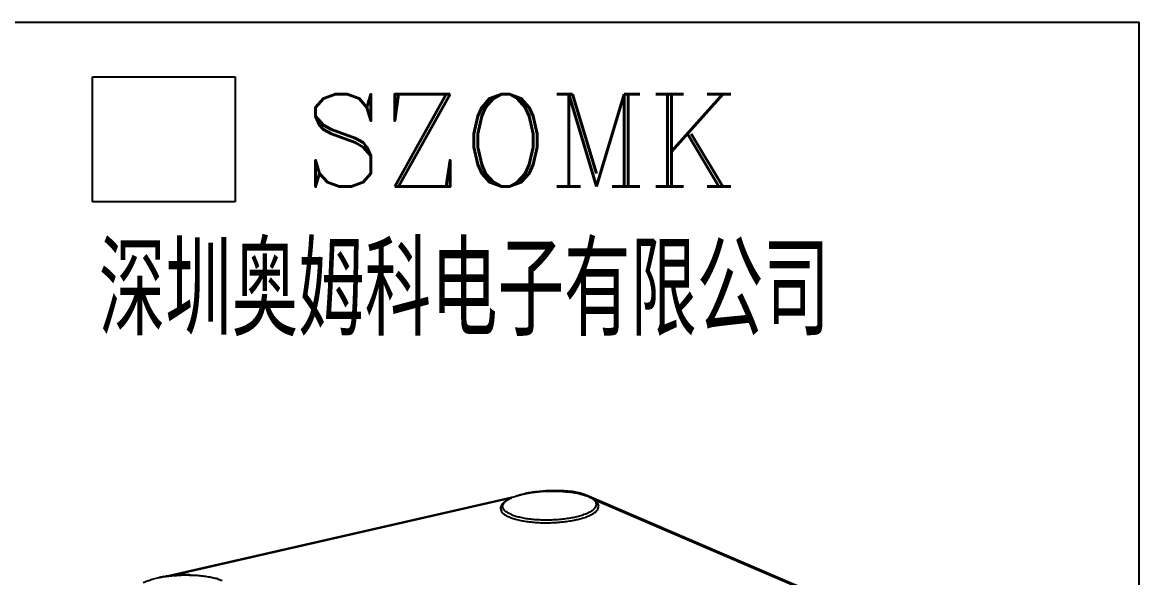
# Model space of a CAD drawing. Header units: millimetres. Extents: x 1034 to 1636, y -2154 to -1937.
# Drawn here: x 1159.8 to 1280.8, y -1999.1 to -1939 of the extents above; entities that cross this region are included whole.
import ezdxf

# ---------------------------------------------------------------- set-up
doc = ezdxf.new("R2010")
doc.units = ezdxf.units.MM
doc.linetypes.add('DIVIDE', pattern=[31.75, 12.7, -6.35, 0, -6.35, 0, -6.35])
doc.styles.add('ROMANC', font='romanc.shx', dxfattribs={"bigfont": 'gbcbig.shx'})
picture_1 = doc.add_image_def('image1.png', size_in_pixel=(283, 248))

# ---------------------------------------------------------------- blocks, each defined once
blk = doc.blocks.new('*u2')
at = {"color": 7}
for p, q in [((-3.54, 43.76), (-3.53, 43.76)), ((-5.22, 43.34), (-42.85, 34.72)), ((-5.62, 43.18), (-42.25, 34.79)), ((2.62, 43.42), (2.63, 43.42)), ((2.63, 43.43), (2.63, 43.43)), ((45.29, 25.18), (2.64, 43.47)), ((2.64, 43.47), (2.64, 43.47)), ((42.92, 26.05), (3.5, 42.95))]:
    blk.add_line(p, q, dxfattribs=at)
blk.add_lwpolyline([(2.64, 43.47), (1.94, 43.71), (1.07, 43.89), (0.14, 43.99), (-0.83, 44.02), (-1.8, 43.98), (-2.76, 43.88), (-2.94, 43.84)], dxfattribs=at)
for centre, radius, start, end in [((-1.77, 32.6), 11.3, 101.248, 101.8117), ((-1.6, 31.75), 12.17, 99.1542, 101.2278), ((-1.4, 30.51), 13.42, 98.3261, 99.1485), ((-1.29, 29.75), 14.2, 96.5884, 98.3159), ((-1.18, 28.78), 15.17, 95.7037, 96.5933), ((-1.12, 28.24), 15.71, 94.1253, 95.6987), ((-1.08, 27.65), 16.3, 93.2501, 94.1274), ((-1.07, 27.44), 16.51, 91.6718, 93.2489), ((-1.06, 27.3), 16.66, 90.8677, 91.6725), ((-1.07, 27.49), 16.46, 89.0613, 90.8716), ((-1.06, 27.77), 16.18, 88.4727, 89.0578), ((1.05, 39.14), 4.57, 67.5762, 69.767), ((1.14, 39.52), 4.17, 66.8168, 69.2166), ((1.18, 39.48), 4.21, 66.7911, 67.5547), ((1.3, 39.89), 3.77, 65.9578, 66.7946), ((-5.8, 42.38), 0.727, 212.0034, 212.9287), ((-1, 52.13), 11.55, 281.3089, 282.0595), ((-41.45, 23.5), 11.3, 101.248, 101.8117), ((-41.28, 22.65), 12.18, 99.1345, 101.2274), ((-41.08, 21.41), 13.42, 98.3261, 99.1485), ((-40.97, 20.65), 14.2, 96.5884, 98.3159), ((-40.86, 19.68), 15.17, 95.7037, 96.5933), ((-40.81, 19.15), 15.71, 94.1253, 95.6987), ((-40.76, 18.56), 16.3, 93.2501, 94.1274), ((-40.75, 18.35), 16.51, 91.6718, 93.2489), ((-40.75, 18.2), 16.66, 90.8677, 91.6725), ((-40.75, 18.4), 16.46, 89.0613, 90.8716), ((-40.75, 18.67), 16.18, 88.4727, 89.0578)]:
    blk.add_arc(centre, radius, start, end, dxfattribs=at)
for points, start_tangent, end_tangent in [([(-6.71, 42.05), (-6.66, 42.3), (-6.52, 42.55), (-6.28, 42.79), (-5.94, 43.02), (-5.53, 43.23), (-5.05, 43.41), (-4.52, 43.56), (-3.93, 43.69), (-3.54, 43.76)], (0.050647, 0.998717), (0.987281, 0.158987)), ([(-6.41, 42), (-6.49, 42.21), (-6.48, 42.42), (-6.38, 42.63), (-6.18, 42.84), (-5.89, 43.04), (-5.52, 43.23), (-5.07, 43.4), (-4.56, 43.55), (-4.08, 43.66)], (-0.529948, 0.84803), (0.978811, 0.204766)), ([(-3.54, 43.76), (-3.31, 43.8), (-2.66, 43.88), (-1.98, 43.93), (-1.3, 43.95), (-0.62, 43.95), (0.05, 43.91), (0.69, 43.85), (1.3, 43.77), (1.87, 43.65), (2.38, 43.51), (2.63, 43.43)], (0.987281, 0.158987), (0.93829, -0.34585)), ([(1.46, 43.74), (1.11, 43.81), (0.42, 43.91), (-0.33, 43.96), (-1.11, 43.97), (-1.59, 43.95)], (-0.974222, 0.225592), (-0.998198, -0.06)), ([(-0.63, 43.95), (0.04, 43.91), (0.69, 43.85), (1.3, 43.77), (1.86, 43.65), (2.36, 43.52), (2.62, 43.42)], (0.999645, -0.026661), (0.934911, -0.354881)), ([(2.39, 43.52), (2.48, 43.51), (2.64, 43.47)], (0.999997, -0.002321), (0.919453, -0.3932)), ([(2.84, 43.34), (3.2, 43.16), (3.5, 42.96), (3.71, 42.74), (3.83, 42.52), (3.89, 42.3)], (0.919057, -0.394124), (0.097159, -0.995269)), ([(3.54, 42.16), (3.65, 42.37), (3.66, 42.58), (3.58, 42.79), (3.4, 42.99), (3.14, 43.18), (2.84, 43.34)], (0.587966, 0.808885), (-0.913203, 0.407505)), ([(-6.71, 42.05), (-6.7, 41.95), (-6.62, 41.73), (-6.44, 41.52), (-6.16, 41.32), (-5.79, 41.14)], (-0.05153, -0.998671), (0.919057, -0.394124)), ([(-5.62, 41.43), (-5.97, 41.61), (-6.24, 41.8), (-6.41, 41.99)], (-0.919057, 0.394124), (-0.543574, 0.839362)), ([(-5.79, 41.14), (-5.35, 40.97), (-4.83, 40.83), (-4.24, 40.71), (-3.61, 40.62), (-2.93, 40.55), (-2.22, 40.52), (-1.5, 40.52), (-0.78, 40.54), (-0.07, 40.6), (0.62, 40.68), (1.26, 40.8)], (0.919057, -0.394124), (0.980571, 0.196166)), ([(-5.62, 41.43), (-5.19, 41.27), (-4.69, 41.14), (-4.13, 41.02), (-3.52, 40.93), (-2.87, 40.87), (-2.2, 40.84), (-1.51, 40.84), (-0.81, 40.86), (-0.13, 40.92), (0.53, 41), (1.15, 41.1), (1.72, 41.24), (2.24, 41.39), (2.69, 41.56), (3.06, 41.75), (3.34, 41.95), (3.54, 42.16)], (0.919057, -0.394124), (0.587966, 0.808885)), ([(1.41, 40.83), (1.86, 40.93), (2.4, 41.09), (2.86, 41.27), (3.25, 41.47), (3.55, 41.67), (3.76, 41.89), (3.87, 42.11), (3.89, 42.3)], (0.977917, 0.208995), (-0.092221, 0.995739)), ([(-45.44, 34.03), (-45.21, 34.13), (-44.73, 34.31), (-44.2, 34.47), (-43.62, 34.6), (-42.99, 34.7), (-42.34, 34.78), (-41.67, 34.83), (-40.98, 34.86), (-40.3, 34.85), (-39.64, 34.82), (-38.99, 34.76), (-38.38, 34.67), (-37.81, 34.56), (-37.3, 34.42), (-36.89, 34.27)], (0.894845, 0.446377), (0.924228, -0.381842)), ([(-40.31, 34.85), (-39.64, 34.82), (-38.99, 34.76), (-38.38, 34.67), (-37.82, 34.56), (-37.32, 34.42), (-36.89, 34.26)], (0.999645, -0.026661), (0.919057, -0.394124))]:
    blk.add_spline(points, degree=3, dxfattribs=dict(at, start_tangent=start_tangent, end_tangent=end_tangent))

msp = doc.modelspace()

# ---------------------------------------------------------------- linework, layer by layer
at = {"layer": 'Defpoints', "color": 2}
msp.add_lwpolyline([(1157.343, -1938.982), (1280.78, -1938.982), (1280.78, -2111.618), (1157.343, -2111.618)], close=True, dxfattribs=at)

# ---------------------------------------------------------------- block references
msp.add_blockref('*u2', (1218.354, -2033.709))

# ---------------------------------------------------------------- texts
at = {"char_height": 10, "width": 79.67, "attachment_point": 1, "style": 'ROMANC'}
for s, insert in [('SZOMK ', (1190.303, -1946.775)), ('深圳奥姆科电子有限公司', (1168.106, -1962.961))]:
    msp.add_mtext(s, dxfattribs=dict(at, insert=insert))

# ---------------------------------------------------------------- pictures from other files: only their frames are drawn
at = {"color": 18, "linetype": 'DIVIDE', "true_color": 0x000000}
image = msp.add_image(picture_1, insert=(1167.41, -1958.422), size_in_units=(15.458, 13.546), dxfattribs=at)
image.dxf.flags = 7

doc.saveas('drawing.dxf')
